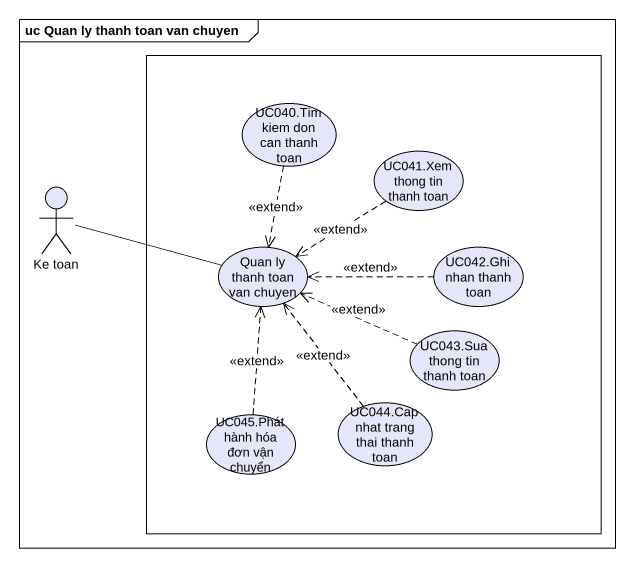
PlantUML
@startuml
mainframe uc Quan ly thanh toan van chuyen
rectangle " " as rectangle1 {
  usecase "UC040.Tim kiem don can thanh toan" as UC040_Tim_kiem_don_can #E6E6FA
  usecase "UC041.Xem thong tin thanh toan" as UC041_Xem_thong_tin_thanh #E6E6FA
  usecase "Quan ly thanh toan van chuyen" as Quan_ly_thanh_toan_van #E6E6FA
  usecase "UC042.Ghi nhan thanh toan" as UC042_Ghi_nhan_thanh_toan #E6E6FA
  usecase "UC043.Sua thong tin thanh toan" as UC043_Sua_thong_tin_thanh #E6E6FA
  usecase "UC045.Phát hành hóa đơn vận chuyển" as UC045_Phát_hành_hóa_đơn_vận #E6E6FA
  usecase "UC044.Cap nhat trang thai thanh toan" as UC044_Cap_nhat_trang_thai #E6E6FA
}
actor "Ke toan" as Ke_toan #E6E6FA
UC040_Tim_kiem_don_can ..> Quan_ly_thanh_toan_van : <<extend>>
UC041_Xem_thong_tin_thanh ..> Quan_ly_thanh_toan_van : <<extend>>
Ke_toan -right- Quan_ly_thanh_toan_van
UC042_Ghi_nhan_thanh_toan .left.> Quan_ly_thanh_toan_van : <<extend>>
UC043_Sua_thong_tin_thanh .left.> Quan_ly_thanh_toan_van : <<extend>>
UC045_Phát_hành_hóa_đơn_vận .up.> Quan_ly_thanh_toan_van : <<extend>>
UC044_Cap_nhat_trang_thai .up.> Quan_ly_thanh_toan_van : <<extend>>
@enduml
